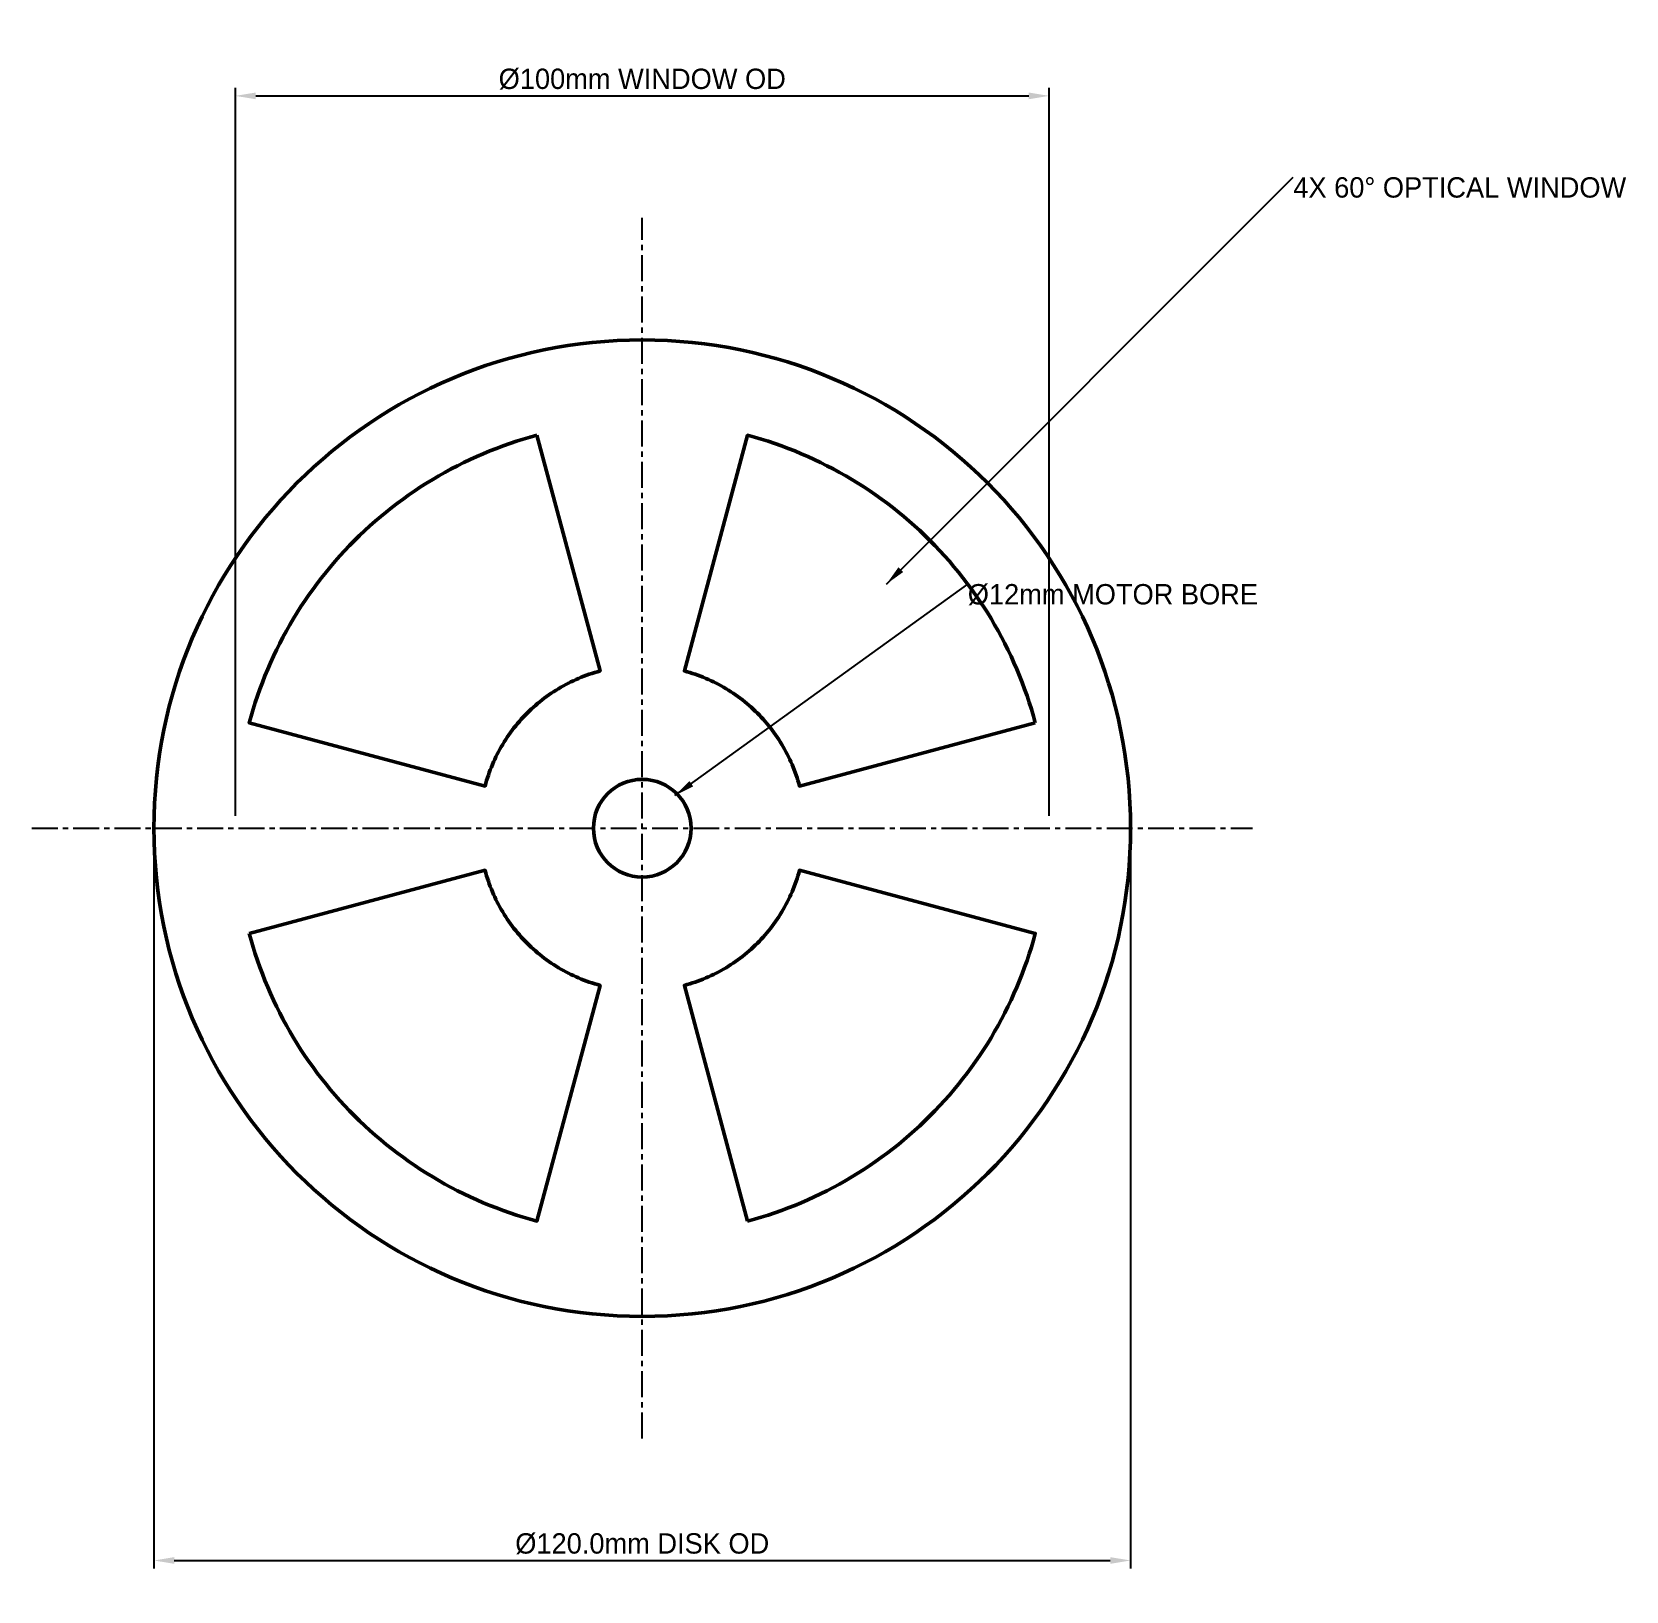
# Model space of a CAD drawing. Header units: metres. Extents: x -75 to 121, y -94 to 98.
import ezdxf

# ---------------------------------------------------------------- set-up
doc = ezdxf.new("R2010")
doc.units = ezdxf.units.M
doc.linetypes.add('CENTER', pattern=[5.08, 3.175, -0.635, 0.635, -0.635])
for name, color, linetype, lineweight in [('CENTERLINES', 7, 'CENTER', 25), ('DIMENSIONS', 7, 'Continuous', 25), ('GEOMETRY', 7, 'Continuous', 50)]:
    doc.layers.add(name, color=color, linetype=linetype, lineweight=lineweight)
doc.dimstyles.new('ENGINEERING_STYLE', dxfattribs={"dimtxt": 2.5, "dimasz": 2.5, "dimexe": 1, "dimexo": 1.5, "dimgap": 0.8, "dimtad": 1, "dimcen": 2.5, "dimazin": 3, "dimtfac": 1, "dimtmove": 0, "dimatfit": 3, "dimtfill": 1})

msp = doc.modelspace()

# ---------------------------------------------------------------- linework, layer by layer
at = {"layer": 'CENTERLINES'}
for p, q in [((0, -75), (0, 75)), ((-75, 0), (75, 0))]:
    msp.add_line(p, q, dxfattribs=at)
at = {"layer": 'GEOMETRY'}
for points in [[(-12.941, 48.296), (-13.782, 48.063), (-14.619, 47.815), (-15.451, 47.553), (-16.278, 47.276), (-17.101, 46.985), (-17.918, 46.679), (-18.73, 46.359), (-19.537, 46.025), (-20.337, 45.677), (-21.131, 45.315), (-21.919, 44.94), (-22.7, 44.55), (-23.474, 44.147), (-24.24, 43.731), (-25, 43.301), (-25.752, 42.858), (-26.496, 42.402), (-27.232, 41.934), (-27.96, 41.452), (-28.679, 40.958), (-29.389, 40.451), (-30.091, 39.932), (-30.783, 39.401), (-31.466, 38.857), (-32.139, 38.302), (-32.803, 37.735), (-33.457, 37.157), (-34.1, 36.568), (-34.733, 35.967), (-35.355, 35.355), (-35.967, 34.733), (-36.568, 34.1), (-37.157, 33.457), (-37.735, 32.803), (-38.302, 32.139), (-38.857, 31.466), (-39.401, 30.783), (-39.932, 30.091), (-40.451, 29.389), (-40.958, 28.679), (-41.452, 27.96), (-41.934, 27.232), (-42.402, 26.496), (-42.858, 25.752), (-43.301, 25), (-43.731, 24.24), (-44.147, 23.474), (-44.55, 22.7), (-44.94, 21.919), (-45.315, 21.131), (-45.677, 20.337), (-46.025, 19.537), (-46.359, 18.73), (-46.679, 17.918), (-46.985, 17.101), (-47.276, 16.278), (-47.553, 15.451), (-47.815, 14.619), (-48.063, 13.782), (-48.296, 12.941), (-19.319, 5.176), (-19.225, 5.513), (-19.126, 5.847), (-19.021, 6.18), (-18.91, 6.511), (-18.794, 6.84), (-18.672, 7.167), (-18.544, 7.492), (-18.41, 7.815), (-18.271, 8.135), (-18.126, 8.452), (-17.976, 8.767), (-17.82, 9.08), (-17.659, 9.389), (-17.492, 9.696), (-17.321, 10), (-17.143, 10.301), (-16.961, 10.598), (-16.773, 10.893), (-16.581, 11.184), (-16.383, 11.472), (-16.18, 11.756), (-15.973, 12.036), (-15.76, 12.313), (-15.543, 12.586), (-15.321, 12.856), (-15.094, 13.121), (-14.863, 13.383), (-14.627, 13.64), (-14.387, 13.893), (-14.142, 14.142), (-13.893, 14.387), (-13.64, 14.627), (-13.383, 14.863), (-13.121, 15.094), (-12.856, 15.321), (-12.586, 15.543), (-12.313, 15.76), (-12.036, 15.973), (-11.756, 16.18), (-11.472, 16.383), (-11.184, 16.581), (-10.893, 16.773), (-10.598, 16.961), (-10.301, 17.143), (-10, 17.321), (-9.696, 17.492), (-9.389, 17.659), (-9.08, 17.82), (-8.767, 17.976), (-8.452, 18.126), (-8.135, 18.271), (-7.815, 18.41), (-7.492, 18.544), (-7.167, 18.672), (-6.84, 18.794), (-6.511, 18.91), (-6.18, 19.021), (-5.847, 19.126), (-5.513, 19.225), (-5.176, 19.319)], [(48.296, 12.941), (48.063, 13.782), (47.815, 14.619), (47.553, 15.451), (47.276, 16.278), (46.985, 17.101), (46.679, 17.918), (46.359, 18.73), (46.025, 19.537), (45.677, 20.337), (45.315, 21.131), (44.94, 21.919), (44.55, 22.7), (44.147, 23.474), (43.731, 24.24), (43.301, 25), (42.858, 25.752), (42.402, 26.496), (41.934, 27.232), (41.452, 27.96), (40.958, 28.679), (40.451, 29.389), (39.932, 30.091), (39.401, 30.783), (38.857, 31.466), (38.302, 32.139), (37.735, 32.803), (37.157, 33.457), (36.568, 34.1), (35.967, 34.733), (35.355, 35.355), (34.733, 35.967), (34.1, 36.568), (33.457, 37.157), (32.803, 37.735), (32.139, 38.302), (31.466, 38.857), (30.783, 39.401), (30.091, 39.932), (29.389, 40.451), (28.679, 40.958), (27.96, 41.452), (27.232, 41.934), (26.496, 42.402), (25.752, 42.858), (25, 43.301), (24.24, 43.731), (23.474, 44.147), (22.7, 44.55), (21.919, 44.94), (21.131, 45.315), (20.337, 45.677), (19.537, 46.025), (18.73, 46.359), (17.918, 46.679), (17.101, 46.985), (16.278, 47.276), (15.451, 47.553), (14.619, 47.815), (13.782, 48.063), (12.941, 48.296), (5.176, 19.319), (5.513, 19.225), (5.847, 19.126), (6.18, 19.021), (6.511, 18.91), (6.84, 18.794), (7.167, 18.672), (7.492, 18.544), (7.815, 18.41), (8.135, 18.271), (8.452, 18.126), (8.767, 17.976), (9.08, 17.82), (9.389, 17.659), (9.696, 17.492), (10, 17.321), (10.301, 17.143), (10.598, 16.961), (10.893, 16.773), (11.184, 16.581), (11.472, 16.383), (11.756, 16.18), (12.036, 15.973), (12.313, 15.76), (12.586, 15.543), (12.856, 15.321), (13.121, 15.094), (13.383, 14.863), (13.64, 14.627), (13.893, 14.387), (14.142, 14.142), (14.387, 13.893), (14.627, 13.64), (14.863, 13.383), (15.094, 13.121), (15.321, 12.856), (15.543, 12.586), (15.76, 12.313), (15.973, 12.036), (16.18, 11.756), (16.383, 11.472), (16.581, 11.184), (16.773, 10.893), (16.961, 10.598), (17.143, 10.301), (17.321, 10), (17.492, 9.696), (17.659, 9.389), (17.82, 9.08), (17.976, 8.767), (18.126, 8.452), (18.271, 8.135), (18.41, 7.815), (18.544, 7.492), (18.672, 7.167), (18.794, 6.84), (18.91, 6.511), (19.021, 6.18), (19.126, 5.847), (19.225, 5.513), (19.319, 5.176)], [(-48.296, -12.941), (-48.063, -13.782), (-47.815, -14.619), (-47.553, -15.451), (-47.276, -16.278), (-46.985, -17.101), (-46.679, -17.918), (-46.359, -18.73), (-46.025, -19.537), (-45.677, -20.337), (-45.315, -21.131), (-44.94, -21.919), (-44.55, -22.7), (-44.147, -23.474), (-43.731, -24.24), (-43.301, -25), (-42.858, -25.752), (-42.402, -26.496), (-41.934, -27.232), (-41.452, -27.96), (-40.958, -28.679), (-40.451, -29.389), (-39.932, -30.091), (-39.401, -30.783), (-38.857, -31.466), (-38.302, -32.139), (-37.735, -32.803), (-37.157, -33.457), (-36.568, -34.1), (-35.967, -34.733), (-35.355, -35.355), (-34.733, -35.967), (-34.1, -36.568), (-33.457, -37.157), (-32.803, -37.735), (-32.139, -38.302), (-31.466, -38.857), (-30.783, -39.401), (-30.091, -39.932), (-29.389, -40.451), (-28.679, -40.958), (-27.96, -41.452), (-27.232, -41.934), (-26.496, -42.402), (-25.752, -42.858), (-25, -43.301), (-24.24, -43.731), (-23.474, -44.147), (-22.7, -44.55), (-21.919, -44.94), (-21.131, -45.315), (-20.337, -45.677), (-19.537, -46.025), (-18.73, -46.359), (-17.918, -46.679), (-17.101, -46.985), (-16.278, -47.276), (-15.451, -47.553), (-14.619, -47.815), (-13.782, -48.063), (-12.941, -48.296), (-5.176, -19.319), (-5.513, -19.225), (-5.847, -19.126), (-6.18, -19.021), (-6.511, -18.91), (-6.84, -18.794), (-7.167, -18.672), (-7.492, -18.544), (-7.815, -18.41), (-8.135, -18.271), (-8.452, -18.126), (-8.767, -17.976), (-9.08, -17.82), (-9.389, -17.659), (-9.696, -17.492), (-10, -17.321), (-10.301, -17.143), (-10.598, -16.961), (-10.893, -16.773), (-11.184, -16.581), (-11.472, -16.383), (-11.756, -16.18), (-12.036, -15.973), (-12.313, -15.76), (-12.586, -15.543), (-12.856, -15.321), (-13.121, -15.094), (-13.383, -14.863), (-13.64, -14.627), (-13.893, -14.387), (-14.142, -14.142), (-14.387, -13.893), (-14.627, -13.64), (-14.863, -13.383), (-15.094, -13.121), (-15.321, -12.856), (-15.543, -12.586), (-15.76, -12.313), (-15.973, -12.036), (-16.18, -11.756), (-16.383, -11.472), (-16.581, -11.184), (-16.773, -10.893), (-16.961, -10.598), (-17.143, -10.301), (-17.321, -10), (-17.492, -9.696), (-17.659, -9.389), (-17.82, -9.08), (-17.976, -8.767), (-18.126, -8.452), (-18.271, -8.135), (-18.41, -7.815), (-18.544, -7.492), (-18.672, -7.167), (-18.794, -6.84), (-18.91, -6.511), (-19.021, -6.18), (-19.126, -5.847), (-19.225, -5.513), (-19.319, -5.176)], [(12.941, -48.296), (13.782, -48.063), (14.619, -47.815), (15.451, -47.553), (16.278, -47.276), (17.101, -46.985), (17.918, -46.679), (18.73, -46.359), (19.537, -46.025), (20.337, -45.677), (21.131, -45.315), (21.919, -44.94), (22.7, -44.55), (23.474, -44.147), (24.24, -43.731), (25, -43.301), (25.752, -42.858), (26.496, -42.402), (27.232, -41.934), (27.96, -41.452), (28.679, -40.958), (29.389, -40.451), (30.091, -39.932), (30.783, -39.401), (31.466, -38.857), (32.139, -38.302), (32.803, -37.735), (33.457, -37.157), (34.1, -36.568), (34.733, -35.967), (35.355, -35.355), (35.967, -34.733), (36.568, -34.1), (37.157, -33.457), (37.735, -32.803), (38.302, -32.139), (38.857, -31.466), (39.401, -30.783), (39.932, -30.091), (40.451, -29.389), (40.958, -28.679), (41.452, -27.96), (41.934, -27.232), (42.402, -26.496), (42.858, -25.752), (43.301, -25), (43.731, -24.24), (44.147, -23.474), (44.55, -22.7), (44.94, -21.919), (45.315, -21.131), (45.677, -20.337), (46.025, -19.537), (46.359, -18.73), (46.679, -17.918), (46.985, -17.101), (47.276, -16.278), (47.553, -15.451), (47.815, -14.619), (48.063, -13.782), (48.296, -12.941), (19.319, -5.176), (19.225, -5.513), (19.126, -5.847), (19.021, -6.18), (18.91, -6.511), (18.794, -6.84), (18.672, -7.167), (18.544, -7.492), (18.41, -7.815), (18.271, -8.135), (18.126, -8.452), (17.976, -8.767), (17.82, -9.08), (17.659, -9.389), (17.492, -9.696), (17.321, -10), (17.143, -10.301), (16.961, -10.598), (16.773, -10.893), (16.581, -11.184), (16.383, -11.472), (16.18, -11.756), (15.973, -12.036), (15.76, -12.313), (15.543, -12.586), (15.321, -12.856), (15.094, -13.121), (14.863, -13.383), (14.627, -13.64), (14.387, -13.893), (14.142, -14.142), (13.893, -14.387), (13.64, -14.627), (13.383, -14.863), (13.121, -15.094), (12.856, -15.321), (12.586, -15.543), (12.313, -15.76), (12.036, -15.973), (11.756, -16.18), (11.472, -16.383), (11.184, -16.581), (10.893, -16.773), (10.598, -16.961), (10.301, -17.143), (10, -17.321), (9.696, -17.492), (9.389, -17.659), (9.08, -17.82), (8.767, -17.976), (8.452, -18.126), (8.135, -18.271), (7.815, -18.41), (7.492, -18.544), (7.167, -18.672), (6.84, -18.794), (6.511, -18.91), (6.18, -19.021), (5.847, -19.126), (5.513, -19.225), (5.176, -19.319)]]:
    msp.add_lwpolyline(points, close=True, dxfattribs=at)
for radius in [60, 6]:
    msp.add_circle((0, 0), radius, dxfattribs=at)

# ---------------------------------------------------------------- texts
at = {"layer": 'DIMENSIONS', "insert": (80, 80), "char_height": 2.5, "attachment_point": 1}
msp.add_mtext('4X 60%%D OPTICAL WINDOW', dxfattribs=at)

# ---------------------------------------------------------------- next in the draw order: dimensions: what is measured, and where the dimension line sits
at = {"layer": 'DIMENSIONS'}
msp.add_linear_dim(base=(-60, -90), p1=(-60, 0), p2=(60, 0), text='%%C120.0mm DISK OD', dimstyle='ENGINEERING_STYLE', dxfattribs=at).render()

# ---------------------------------------------------------------- next in the draw order: dimensions: what is measured, and where the dimension line sits
msp.add_linear_dim(base=(-50, 90), p1=(-50, 0), p2=(50, 0), text='%%C100mm WINDOW OD', dimstyle='ENGINEERING_STYLE', dxfattribs=at).render()

# ---------------------------------------------------------------- next in the draw order: texts
at = {"layer": 'DIMENSIONS', "insert": (40, 30), "char_height": 2.5, "attachment_point": 1}
msp.add_mtext('%%C12mm MOTOR BORE', dxfattribs=at)

# ---------------------------------------------------------------- next in the draw order: leaders
at = {"layer": 'DIMENSIONS'}
for points in [[(30, 30), (80, 80)], [(4, 4), (40, 30)]]:
    msp.add_leader(points, dimstyle='ENGINEERING_STYLE', dxfattribs=at)

doc.saveas('drawing.dxf')
